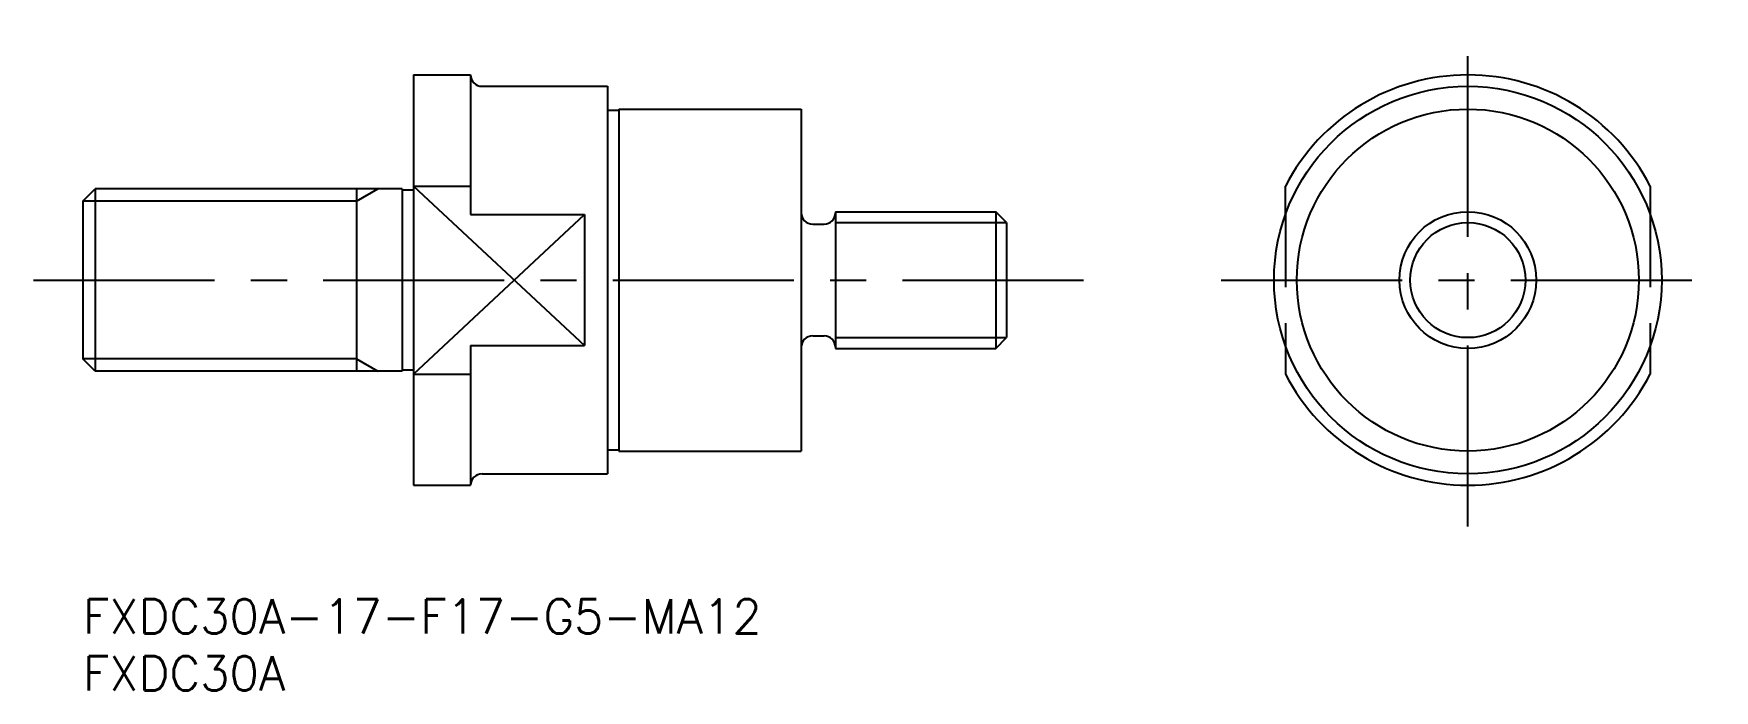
# Model space of a CAD drawing. Extents: x -4 to 143, y -8 to 50.
import ezdxf

# ---------------------------------------------------------------- set-up
doc = ezdxf.new("R2010")
doc.units = 0
doc.header["$LTSCALE"] = 0.5
doc.linetypes.add('CENTER', pattern=[50.8, 31.75, -6.35, 6.35, -6.35])
doc.linetypes.add('DASHED', pattern=[19.05, 12.7, -6.35])
for name, color, linetype in [('MSM_CENTER', 1, 'CENTER'), ('MSM_CONTINUOUS', 7, 'CONTINUOUS'), ('MSM_DASHED', 4, 'DASHED'), ('MSM_NARROW', 5, 'CONTINUOUS'), ('MSM_PART_NUMBER', 7, 'CONTINUOUS')]:
    doc.layers.add(name, color=color, linetype=linetype)
doc.styles.get("Standard").update_dxf_attribs({"font": 'txt.shx', "height": 3, "bigfont": 'bigfont.shx'})

# ---------------------------------------------------------------- blocks, each defined once
blk = doc.blocks.new('*U12')
at = {"layer": 'MSM_PART_NUMBER'}
blk.add_text('FXDC30A-17-F17-G5-MA12', height=3, dxfattribs=at).set_placement((0, -3))
blk = doc.blocks.new('*U13')
at = {"layer": 'MSM_PART_NUMBER'}
blk.add_text('FXDC30A', height=3, dxfattribs=at).set_placement((0, -8))

msp = doc.modelspace()

# ---------------------------------------------------------------- linework, layer by layer
at = {"layer": 'MSM_CENTER'}
for p, q in [((121.46, 6.38), (121.46, 49.62)), ((-4.33, 28), (87.86, 28)), ((99.83, 28), (143.08, 28))]:
    msp.add_line(p, q, dxfattribs=at)
at = {"layer": 'MSM_CONTINUOUS'}
for p, q in [((29, 46), (29, 10)), ((29, 46), (34, 46)), ((34, 46), (34, 33.74)), ((35, 45), (46, 45)), ((46, 45), (46, 11)), ((46, 42.9), (47, 42.9)), ((47, 43), (63, 43)), ((47, 43), (47, 13)), ((63, 43), (63, 13)), ((0, 34.92), (1.08, 36)), ((1.08, 36), (1.08, 20)), ((28, 36), (1.08, 36)), ((24, 36), (24, 20)), ((28, 36), (28, 20)), ((29, 35.9), (28, 35.9)), ((29, 36.25), (34, 36.25)), ((105.46, 33.74), (105.46, 36.25)), ((137.46, 36.25), (137.46, 33.74)), ((0, 34.92), (0, 21.08)), ((66, 34), (80.05, 34)), ((66, 34), (66, 22)), ((81, 33.05), (80.05, 34)), ((80.05, 34), (80.05, 22)), ((34, 33.74), (44, 33.74)), ((44, 33.74), (44, 22.26)), ((64, 32.9), (65, 32.9)), ((81, 33.05), (81, 22.95)), ((34, 22.26), (44, 22.26)), ((34, 22.26), (34, 10)), ((64, 23.1), (65, 23.1)), ((80.05, 22), (81, 22.95)), ((105.46, 22.26), (105.46, 19.75)), ((137.46, 22.26), (137.46, 19.75)), ((1.08, 20), (0, 21.08)), ((66, 22), (80.05, 22)), ((28, 20), (1.08, 20)), ((29, 20.1), (28, 20.1)), ((29, 19.75), (34, 19.75)), ((46, 13.1), (47, 13.1)), ((47, 13), (63, 13)), ((35, 11), (46, 11)), ((29, 10), (34, 10))]:
    msp.add_line(p, q, dxfattribs=at)
for radius in [17, 15, 6]:
    msp.add_circle((121.46, 28), radius, dxfattribs=at)
for centre, radius, start, end in [((35, 46), 1, 180, 270), ((121.46, 28), 18, 27.266, 152.734), ((64, 33.9), 1, 180, 270), ((65, 33.9), 1, 270, 0), ((64, 22.1), 1, 90, 180), ((65, 22.1), 1, 0, 90), ((121.46, 28), 18, 207.266, 332.734), ((35, 10), 1, 90, 180)]:
    msp.add_arc(centre, radius, start, end, dxfattribs=at)
at = {"layer": 'MSM_DASHED'}
for p, q in [((105.46, 33.74), (105.46, 22.26)), ((137.46, 33.74), (137.46, 22.26))]:
    msp.add_line(p, q, dxfattribs=at)
at = {"layer": 'MSM_NARROW'}
for p, q in [((24, 34.92), (25.87, 36)), ((29, 36.25), (44, 22.26)), ((24, 34.92), (0, 34.92)), ((29, 19.75), (44, 33.74)), ((66, 33.05), (81, 33.05)), ((66, 22.95), (81, 22.95)), ((24, 21.08), (0, 21.08)), ((24, 21.08), (25.87, 20))]:
    msp.add_line(p, q, dxfattribs=at)
msp.add_circle((121.46, 28), 5.05, dxfattribs=at)

# ---------------------------------------------------------------- block references
at = {"layer": 'MSM_CONTINUOUS'}
for name in ['*U12', '*U13']:
    msp.add_blockref(name, (0, 0), dxfattribs=at)

doc.saveas('drawing.dxf')
